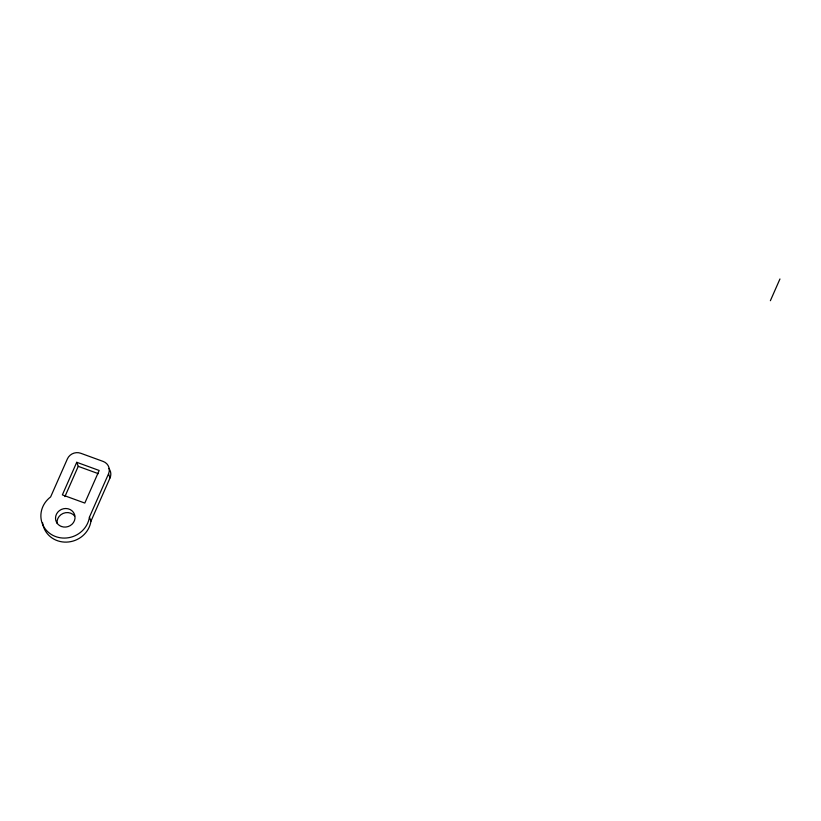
<?xml version="1.0" encoding="UTF-8"?>
<svg xmlns="http://www.w3.org/2000/svg" width="821" height="821" viewBox="0 0 821 821"><rect width="100%" height="100%" fill="white"/><g stroke="black" fill="none" stroke-linecap="round" stroke-linejoin="round"><path stroke-width="1.23" d="M76.733 462.295L62.365 494.889L84.809 503.068L99.177 470.474L76.733 462.295L78.241 466.349L64.9 496.613M89.438 517.138L108.516 473.871A10.232 9.575 -20.5 0 0 103.159 461.433L80.715 453.254A10.232 9.575 -20.5 0 0 67.394 458.888L50.625 496.921A24.589 23.019 -20.5 0 0 52.852 535.343A24.589 23.019 -20.5 0 0 89.438 517.138L90.957 521.191A24.589 23.019 -20.5 0 1 66.532 542.117A24.589 23.019 -20.5 0 1 42.569 522.7M90.957 521.191L110.024 477.925A10.232 9.575 -20.5 0 0 108.813 468.401M770.375 300.712L779.95 278.976M78.241 466.349L98.325 473.666M108.516 473.871L110.024 477.925M57.111 523.367A9.831 9.205 -20.5 0 1 63.155 513.392A9.831 9.205 -20.5 0 1 74.608 515.968M61.452 526.497A9.831 9.205 -20.5 0 0 74.978 516.286A9.831 9.205 -20.5 0 0 59.42 510.621A9.831 9.205 -20.5 0 0 61.452 526.497"/></g></svg>
